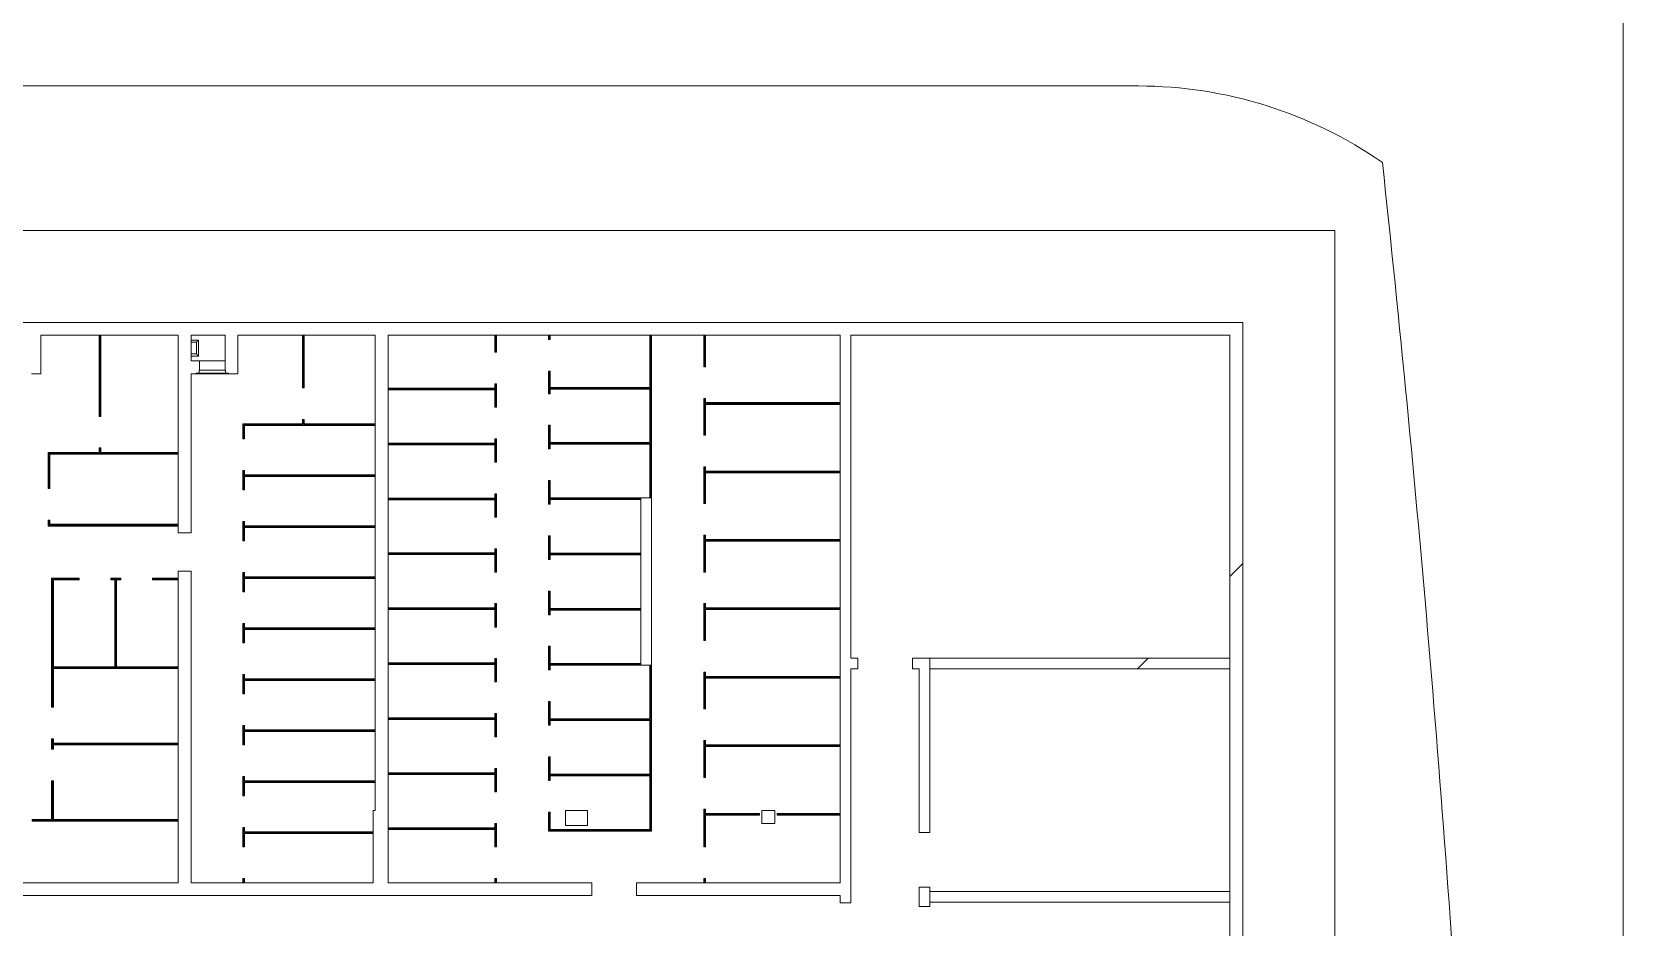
# Model space of a CAD drawing. Extents: x -1132 to 613, y -179 to 712.
# Drawn here: x 472.76 to 502.58, y 53.7 to 70.49 of the extents above; entities that cross this region are included whole.
import ezdxf

# ---------------------------------------------------------------- set-up
doc = ezdxf.new("R2010")
doc.units = 0
doc.layers.get('0').update_dxf_attribs({"lineweight": 13})
doc.layers.add('G-____-TTLB-OTLN', color=7, linetype='Continuous', lineweight=13)
doc.layers.add('G-XREF-____-OTLN', color=7, linetype='Continuous', lineweight=13)

# ---------------------------------------------------------------- blocks, each defined once
blk = doc.blocks.new('Blockreferenz-A0UNPDDG6I')
at = {"layer": 'G-XREF-____-OTLN', "color": 18, "linetype": 'ByBlock', "lineweight": -2, "ltscale": 0.13, "true_color": 0x4c0000}
blk.add_line((419.469, 69.471), (493.496, 69.471), dxfattribs=at)
at = {"layer": 'G-XREF-____-OTLN', "color": 0, "linetype": 'ByBlock', "lineweight": -2, "ltscale": 0.13}
for p, q in [((495.452, 65.036), (418.897, 65.036)), ((495.452, 38.032), (495.452, 65.036)), ((472.928, 64.076), (472.928, 64.796)), ((472.928, 64.796), (475.5, 64.796)), ((474.02, 64.796), (474.02, 63.276)), ((474.036, 64.796), (474.036, 63.276)), ((474.052, 63.276), (474.052, 64.796)), ((475.5, 64.796), (475.5, 61.092)), ((475.74, 64.316), (475.74, 64.796)), ((475.74, 64.796), (476.38, 64.796)), ((476.38, 64.796), (476.38, 64.14)), ((476.62, 64.076), (476.62, 64.796)), ((476.62, 64.796), (479.192, 64.796)), ((477.828, 64.796), (477.828, 63.808)), ((477.844, 63.808), (477.844, 64.796)), ((477.86, 63.808), (477.86, 64.796)), ((479.192, 64.796), (479.192, 59.312)), ((479.432, 60.683), (479.432, 64.796)), ((479.432, 64.796), (485.348, 64.796)), ((481.432, 64.796), (481.432, 64.478)), ((481.448, 64.478), (481.448, 64.796)), ((481.464, 64.478), (481.464, 64.796)), ((482.44, 64.796), (482.44, 64.716)), ((482.456, 64.716), (482.456, 64.796)), ((482.472, 64.716), (482.472, 64.796)), ((484.34, 64.796), (484.34, 63.82)), ((484.356, 61.748), (484.356, 64.796)), ((484.372, 61.748), (484.372, 64.796)), ((485.348, 64.796), (485.348, 64.205)), ((485.348, 64.796), (487.908, 64.796)), ((485.364, 64.205), (485.364, 64.796)), ((485.38, 64.205), (485.38, 64.796)), ((487.908, 64.796), (487.908, 59.668)), ((488.108, 58.744), (488.108, 64.796)), ((488.108, 64.796), (495.212, 64.796)), ((495.212, 64.796), (495.212, 58.744)), ((475.88, 64.706), (475.74, 64.706)), ((475.74, 64.666), (475.84, 64.666)), ((475.84, 64.446), (475.74, 64.446)), ((475.84, 64.666), (475.84, 64.446)), ((475.88, 64.406), (475.88, 64.706)), ((481.432, 64.478), (481.464, 64.478)), ((482.44, 64.716), (482.472, 64.716)), ((475.74, 64.406), (475.88, 64.406)), ((475.9, 64.316), (475.74, 64.316)), ((475.892, 64.084), (475.892, 64.14)), ((475.9, 64.14), (475.9, 64.316)), ((475.9, 64.316), (476.38, 64.316)), ((476.38, 64.14), (475.9, 64.14)), ((476.38, 64.14), (476.388, 64.14)), ((476.388, 64.14), (476.388, 64.084)), ((482.472, 64.124), (482.44, 64.124)), ((482.44, 64.124), (482.44, 63.7)), ((482.456, 63.7), (482.456, 64.124)), ((482.472, 63.82), (482.472, 64.124)), ((485.348, 64.205), (485.38, 64.205)), ((472.752, 64.076), (472.928, 64.076)), ((475.74, 61.092), (475.74, 64.076)), ((475.74, 64.076), (475.836, 64.076)), ((475.836, 64.076), (475.836, 64.084)), ((475.836, 64.084), (475.892, 64.084)), ((476.444, 64.076), (475.836, 64.076)), ((476.388, 64.084), (475.892, 64.084)), ((476.388, 64.084), (476.444, 64.084)), ((476.444, 64.084), (476.444, 64.076)), ((476.444, 64.076), (476.62, 64.076)), ((481.464, 63.886), (481.432, 63.886)), ((481.432, 63.886), (481.432, 63.806)), ((481.448, 63.447), (481.448, 63.886)), ((481.464, 63.447), (481.464, 63.886)), ((477.828, 63.808), (477.86, 63.808)), ((481.432, 63.806), (479.432, 63.806)), ((481.432, 63.79), (479.432, 63.79)), ((479.432, 63.774), (481.432, 63.774)), ((481.432, 63.774), (481.432, 63.79)), ((481.432, 63.774), (481.432, 63.447)), ((482.44, 63.7), (482.472, 63.7)), ((484.34, 63.82), (482.472, 63.82)), ((484.34, 63.804), (482.472, 63.804)), ((482.472, 63.804), (482.472, 63.788)), ((482.472, 63.7), (482.472, 63.788)), ((482.472, 63.788), (484.34, 63.788)), ((484.34, 63.788), (484.34, 63.804)), ((484.34, 63.788), (484.34, 62.784)), ((485.38, 63.613), (485.348, 63.613)), ((485.348, 63.613), (485.348, 62.922)), ((485.364, 62.922), (485.364, 63.613)), ((485.38, 63.533), (485.38, 63.613)), ((487.908, 63.533), (485.38, 63.533)), ((474.02, 63.276), (474.052, 63.276)), ((481.432, 63.447), (481.464, 63.447)), ((487.908, 63.517), (485.38, 63.517)), ((485.38, 63.517), (485.38, 63.501)), ((485.38, 62.922), (485.38, 63.501)), ((485.38, 63.501), (487.908, 63.501)), ((477.828, 63.136), (476.708, 63.136)), ((476.708, 63.136), (476.708, 62.852)), ((476.724, 62.852), (476.724, 63.136)), ((479.192, 63.12), (476.724, 63.12)), ((476.74, 63.12), (476.74, 63.104)), ((476.74, 62.852), (476.74, 63.104)), ((476.74, 63.104), (479.192, 63.104)), ((477.86, 63.216), (477.828, 63.216)), ((477.828, 63.216), (477.828, 63.136)), ((477.828, 63.136), (477.844, 63.136)), ((477.844, 63.136), (477.844, 63.216)), ((477.86, 63.136), (477.86, 63.216)), ((479.192, 63.136), (477.86, 63.136)), ((482.472, 63.108), (482.44, 63.108)), ((482.44, 63.108), (482.44, 62.664)), ((482.456, 62.664), (482.456, 63.108)), ((482.472, 62.784), (482.472, 63.108)), ((474.052, 62.684), (474.02, 62.684)), ((474.02, 62.684), (474.02, 62.596)), ((474.036, 62.684), (474.036, 62.596)), ((474.052, 62.596), (474.052, 62.684)), ((476.708, 62.852), (476.74, 62.852)), ((481.432, 62.775), (479.432, 62.775)), ((481.432, 62.759), (479.432, 62.759)), ((479.432, 62.743), (481.432, 62.743)), ((481.464, 62.855), (481.432, 62.855)), ((481.432, 62.855), (481.432, 62.775)), ((481.432, 62.743), (481.432, 62.759)), ((481.432, 62.743), (481.432, 62.417)), ((481.448, 62.417), (481.448, 62.855)), ((481.464, 62.417), (481.464, 62.855)), ((482.44, 62.664), (482.472, 62.664)), ((484.34, 62.784), (482.472, 62.784)), ((484.34, 62.768), (482.472, 62.768)), ((482.472, 62.768), (482.472, 62.752)), ((482.472, 62.664), (482.472, 62.752)), ((482.472, 62.752), (484.34, 62.752)), ((484.34, 62.752), (484.34, 62.768)), ((484.34, 62.752), (484.34, 61.748)), ((485.348, 62.922), (485.38, 62.922)), ((474.02, 62.596), (473.06, 62.596)), ((473.06, 62.596), (473.06, 61.924)), ((475.5, 62.58), (473.076, 62.58)), ((473.076, 62.58), (473.076, 61.924)), ((473.092, 61.924), (473.092, 62.564)), ((473.092, 62.564), (475.5, 62.564)), ((474.036, 62.596), (474.052, 62.596)), ((475.5, 62.596), (474.052, 62.596)), ((481.432, 62.417), (481.464, 62.417)), ((476.74, 62.26), (476.708, 62.26)), ((476.708, 62.26), (476.708, 61.896)), ((476.724, 61.896), (476.724, 62.26)), ((476.74, 62.18), (476.74, 62.26)), ((479.192, 62.18), (476.74, 62.18)), ((479.192, 62.164), (476.74, 62.164)), ((476.74, 62.164), (476.74, 62.148)), ((476.74, 61.896), (476.74, 62.148)), ((476.74, 62.148), (479.192, 62.148)), ((482.472, 62.072), (482.44, 62.072)), ((482.44, 62.072), (482.44, 61.628)), ((482.456, 61.628), (482.456, 62.072)), ((482.472, 61.748), (482.472, 62.072)), ((485.38, 62.33), (485.348, 62.33)), ((485.348, 62.33), (485.348, 61.639)), ((485.364, 61.639), (485.364, 62.33)), ((485.38, 62.25), (485.38, 62.33)), ((487.908, 62.25), (485.38, 62.25)), ((487.908, 62.234), (485.38, 62.234)), ((485.38, 62.234), (485.38, 62.218)), ((485.38, 61.639), (485.38, 62.218)), ((485.38, 62.218), (487.908, 62.218)), ((473.06, 61.924), (473.092, 61.924)), ((476.708, 61.896), (476.74, 61.896)), ((481.432, 61.745), (479.432, 61.745)), ((481.464, 61.825), (481.432, 61.825)), ((481.432, 61.825), (481.432, 61.745)), ((481.448, 61.387), (481.448, 61.825)), ((481.464, 61.387), (481.464, 61.825)), ((484.172, 61.748), (482.472, 61.748)), ((484.172, 61.748), (484.172, 58.608)), ((484.372, 61.748), (484.172, 61.748)), ((484.372, 58.608), (484.372, 61.748)), ((481.432, 61.729), (479.432, 61.729)), ((479.432, 61.713), (481.432, 61.713)), ((481.432, 61.713), (481.432, 61.729)), ((481.432, 61.713), (481.432, 61.387)), ((482.44, 61.628), (482.472, 61.628)), ((484.172, 61.732), (482.472, 61.732)), ((482.472, 61.732), (482.472, 61.716)), ((482.472, 61.628), (482.472, 61.716)), ((482.472, 61.716), (484.172, 61.716)), ((485.348, 61.639), (485.38, 61.639)), ((473.092, 61.332), (473.06, 61.332)), ((473.06, 61.332), (473.06, 61.22)), ((473.06, 61.22), (475.5, 61.22)), ((473.076, 61.236), (473.076, 61.332)), ((475.5, 61.236), (473.076, 61.236)), ((473.092, 61.252), (473.092, 61.332)), ((475.5, 61.252), (473.092, 61.252)), ((476.74, 61.304), (476.708, 61.304)), ((476.708, 61.304), (476.708, 60.94)), ((476.724, 60.94), (476.724, 61.304)), ((476.74, 61.224), (476.74, 61.304)), ((479.192, 61.224), (476.74, 61.224)), ((479.192, 61.208), (476.74, 61.208)), ((476.74, 61.208), (476.74, 61.192)), ((476.74, 60.94), (476.74, 61.192)), ((476.74, 61.192), (479.192, 61.192)), ((481.432, 61.387), (481.464, 61.387)), ((475.5, 61.092), (475.74, 61.092)), ((476.708, 60.94), (476.74, 60.94)), ((482.472, 61.036), (482.44, 61.036)), ((482.44, 61.036), (482.44, 60.592)), ((482.456, 60.592), (482.456, 61.036)), ((482.472, 60.712), (482.472, 61.036)), ((485.38, 61.047), (485.348, 61.047)), ((485.348, 61.047), (485.348, 60.356)), ((485.364, 60.356), (485.364, 61.047)), ((485.38, 60.967), (485.38, 61.047)), ((487.908, 60.967), (485.38, 60.967)), ((487.908, 60.951), (485.38, 60.951)), ((485.38, 60.951), (485.38, 60.935)), ((485.38, 60.356), (485.38, 60.935)), ((485.38, 60.935), (487.908, 60.935)), ((481.432, 60.715), (479.432, 60.715)), ((481.432, 60.699), (479.432, 60.699)), ((479.432, 60.683), (481.432, 60.683)), ((479.432, 54.532), (479.432, 60.683)), ((481.464, 60.795), (481.432, 60.795)), ((481.432, 60.795), (481.432, 60.715)), ((481.432, 60.683), (481.432, 60.699)), ((481.432, 60.683), (481.432, 60.356)), ((481.448, 60.356), (481.448, 60.795)), ((481.464, 60.356), (481.464, 60.795)), ((482.44, 60.592), (482.472, 60.592)), ((484.172, 60.712), (482.472, 60.712)), ((484.172, 60.696), (482.472, 60.696)), ((482.472, 60.696), (482.472, 60.68)), ((482.472, 60.592), (482.472, 60.68)), ((482.472, 60.68), (484.172, 60.68)), ((475.74, 60.372), (475.5, 60.372)), ((475.5, 60.372), (475.5, 58.564)), ((475.74, 54.532), (475.74, 60.372)), ((476.74, 60.348), (476.708, 60.348)), ((476.708, 60.348), (476.708, 59.984)), ((476.724, 59.984), (476.724, 60.348)), ((476.74, 60.268), (476.74, 60.348)), ((479.192, 60.268), (476.74, 60.268)), ((479.192, 60.252), (476.74, 60.252)), ((476.74, 60.252), (476.74, 60.236)), ((481.432, 60.356), (481.464, 60.356)), ((485.348, 60.356), (485.38, 60.356)), ((495.212, 60.276), (495.452, 60.516)), ((473.642, 60.244), (473.128, 60.244)), ((473.128, 60.244), (473.128, 57.82)), ((473.642, 60.228), (473.144, 60.228)), ((473.144, 60.228), (473.144, 57.82)), ((473.16, 58.58), (473.16, 60.212)), ((473.16, 60.212), (473.642, 60.212)), ((473.642, 60.212), (473.642, 60.244)), ((474.426, 60.244), (474.234, 60.244)), ((474.234, 60.244), (474.234, 60.212)), ((474.426, 60.228), (474.234, 60.228)), ((474.234, 60.212), (474.314, 60.212)), ((474.314, 60.212), (474.314, 58.58)), ((474.346, 60.212), (474.33, 60.212)), ((474.33, 60.212), (474.33, 58.58)), ((474.346, 58.58), (474.346, 60.212)), ((474.346, 60.212), (474.426, 60.212)), ((474.426, 60.212), (474.426, 60.244)), ((475.5, 60.244), (475.018, 60.244)), ((475.018, 60.244), (475.018, 60.212)), ((475.5, 60.228), (475.018, 60.228)), ((475.018, 60.212), (475.5, 60.212)), ((476.708, 59.984), (476.74, 59.984)), ((476.74, 59.984), (476.74, 60.236)), ((476.74, 60.236), (479.192, 60.236)), ((482.472, 60), (482.44, 60)), ((482.44, 60), (482.44, 59.556)), ((482.456, 59.556), (482.456, 60)), ((482.472, 59.676), (482.472, 60)), ((481.432, 59.684), (479.432, 59.684)), ((481.432, 59.668), (479.432, 59.668)), ((479.432, 59.652), (481.432, 59.652)), ((481.464, 59.764), (481.432, 59.764)), ((481.432, 59.764), (481.432, 59.684)), ((481.432, 59.652), (481.432, 59.668)), ((481.432, 59.652), (481.432, 59.326)), ((481.448, 59.326), (481.448, 59.764)), ((481.464, 59.326), (481.464, 59.764)), ((484.172, 59.676), (482.472, 59.676)), ((484.172, 59.66), (482.472, 59.66)), ((482.472, 59.66), (482.472, 59.644)), ((485.38, 59.764), (485.348, 59.764)), ((485.348, 59.764), (485.348, 59.073)), ((485.364, 59.073), (485.364, 59.764)), ((485.38, 59.684), (485.38, 59.764)), ((487.908, 59.684), (485.38, 59.684)), ((487.908, 59.668), (485.38, 59.668)), ((485.38, 59.668), (485.38, 59.652)), ((485.38, 59.073), (485.38, 59.652)), ((485.38, 59.652), (487.908, 59.652)), ((487.908, 59.668), (487.908, 55.831)), ((476.74, 59.392), (476.708, 59.392)), ((476.708, 59.392), (476.708, 59.028)), ((476.724, 59.028), (476.724, 59.392)), ((476.74, 59.312), (476.74, 59.392)), ((482.44, 59.556), (482.472, 59.556)), ((482.472, 59.556), (482.472, 59.644)), ((482.472, 59.644), (484.172, 59.644)), ((479.192, 59.312), (476.74, 59.312)), ((479.192, 59.296), (476.74, 59.296)), ((476.74, 59.296), (476.74, 59.28)), ((476.74, 59.028), (476.74, 59.28)), ((476.74, 59.28), (479.192, 59.28)), ((479.192, 59.312), (479.192, 55.884)), ((481.432, 59.326), (481.464, 59.326)), ((485.348, 59.073), (485.38, 59.073)), ((476.708, 59.028), (476.74, 59.028)), ((482.472, 58.964), (482.44, 58.964)), ((482.44, 58.964), (482.44, 58.52)), ((482.456, 58.52), (482.456, 58.964)), ((482.472, 58.64), (482.472, 58.964)), ((474.314, 58.58), (473.16, 58.58)), ((473.16, 58.564), (473.16, 58.58)), ((475.5, 58.564), (473.16, 58.564)), ((473.16, 57.82), (473.16, 58.548)), ((473.16, 58.548), (475.5, 58.548)), ((474.33, 58.58), (474.314, 58.58)), ((475.5, 58.58), (474.346, 58.58)), ((475.5, 58.564), (475.5, 54.532)), ((481.432, 58.654), (479.432, 58.654)), ((481.432, 58.638), (479.432, 58.638)), ((479.432, 58.622), (481.432, 58.622)), ((481.464, 58.734), (481.432, 58.734)), ((481.432, 58.734), (481.432, 58.654)), ((481.432, 58.622), (481.432, 58.638)), ((481.432, 58.622), (481.432, 58.295)), ((481.448, 58.295), (481.448, 58.734)), ((481.464, 58.295), (481.464, 58.734)), ((482.44, 58.52), (482.472, 58.52)), ((484.172, 58.64), (482.472, 58.64)), ((484.172, 58.624), (482.472, 58.624)), ((482.472, 58.624), (482.472, 58.608)), ((482.472, 58.52), (482.472, 58.608)), ((482.472, 58.608), (484.172, 58.608)), ((484.172, 58.608), (484.372, 58.608)), ((484.34, 58.608), (484.34, 57.604)), ((484.356, 55.516), (484.356, 58.608)), ((484.372, 55.5), (484.372, 58.608)), ((485.38, 58.481), (485.348, 58.481)), ((485.348, 58.481), (485.348, 57.79)), ((485.364, 57.79), (485.364, 58.481)), ((485.38, 58.401), (485.38, 58.481)), ((488.236, 58.744), (488.108, 58.744)), ((488.108, 54.152), (488.108, 58.544)), ((488.108, 58.544), (488.236, 58.544)), ((488.236, 58.544), (488.236, 58.744)), ((495.212, 58.744), (489.26, 58.744)), ((489.26, 58.744), (489.26, 58.544)), ((489.26, 58.544), (489.388, 58.544)), ((489.388, 58.544), (489.388, 55.472)), ((489.588, 58.544), (489.588, 58.744)), ((489.588, 55.472), (489.588, 58.544)), ((489.588, 58.544), (495.212, 58.544)), ((493.48, 58.544), (493.68, 58.744)), ((495.212, 58.544), (495.212, 58.744)), ((495.212, 58.544), (495.212, 54.368)), ((476.74, 58.436), (476.708, 58.436)), ((476.708, 58.436), (476.708, 58.072)), ((476.724, 58.072), (476.724, 58.436)), ((476.74, 58.356), (476.74, 58.436)), ((479.192, 58.356), (476.74, 58.356)), ((479.192, 58.34), (476.74, 58.34)), ((476.74, 58.34), (476.74, 58.324)), ((476.74, 58.072), (476.74, 58.324)), ((476.74, 58.324), (479.192, 58.324)), ((481.432, 58.295), (481.464, 58.295)), ((487.908, 58.401), (485.38, 58.401)), ((487.908, 58.385), (485.38, 58.385)), ((485.38, 58.385), (485.38, 58.369)), ((485.38, 57.79), (485.38, 58.369)), ((485.38, 58.369), (487.908, 58.369)), ((476.708, 58.072), (476.74, 58.072)), ((482.472, 57.928), (482.44, 57.928)), ((482.44, 57.928), (482.44, 57.484)), ((482.456, 57.484), (482.456, 57.928)), ((482.472, 57.604), (482.472, 57.928)), ((473.128, 57.82), (473.16, 57.82)), ((481.432, 57.623), (479.432, 57.623)), ((481.432, 57.607), (479.432, 57.607)), ((479.432, 57.591), (481.432, 57.591)), ((481.464, 57.703), (481.432, 57.703)), ((481.432, 57.703), (481.432, 57.623)), ((481.432, 57.591), (481.432, 57.607)), ((481.432, 57.591), (481.432, 57.265)), ((481.448, 57.265), (481.448, 57.703)), ((481.464, 57.265), (481.464, 57.703)), ((484.34, 57.604), (482.472, 57.604)), ((484.34, 57.588), (482.472, 57.588)), ((482.472, 57.588), (482.472, 57.572)), ((482.472, 57.484), (482.472, 57.572)), ((482.472, 57.572), (484.34, 57.572)), ((484.34, 57.572), (484.34, 57.588)), ((484.34, 57.572), (484.34, 56.568)), ((485.348, 57.79), (485.38, 57.79)), ((476.74, 57.48), (476.708, 57.48)), ((476.708, 57.48), (476.708, 57.116)), ((476.724, 57.116), (476.724, 57.48)), ((476.74, 57.4), (476.74, 57.48)), ((479.192, 57.4), (476.74, 57.4)), ((479.192, 57.384), (476.74, 57.384)), ((476.74, 57.384), (476.74, 57.368)), ((476.74, 57.116), (476.74, 57.368)), ((476.74, 57.368), (479.192, 57.368)), ((481.432, 57.265), (481.464, 57.265)), ((482.44, 57.484), (482.472, 57.484)), ((473.16, 57.228), (473.128, 57.228)), ((473.128, 57.228), (473.128, 57.036)), ((473.128, 57.036), (473.16, 57.036)), ((473.144, 57.036), (473.144, 57.228)), ((473.16, 57.148), (473.16, 57.228)), ((475.5, 57.148), (473.16, 57.148)), ((473.16, 57.132), (473.16, 57.148)), ((475.5, 57.132), (473.16, 57.132)), ((473.16, 57.036), (473.16, 57.116)), ((473.16, 57.116), (475.5, 57.116)), ((476.708, 57.116), (476.74, 57.116)), ((485.38, 57.198), (485.348, 57.198)), ((485.348, 57.198), (485.348, 56.503)), ((485.364, 56.503), (485.364, 57.198)), ((485.38, 57.118), (485.38, 57.198)), ((487.908, 57.118), (485.38, 57.118)), ((487.908, 57.102), (485.38, 57.102)), ((485.38, 57.102), (485.38, 57.086)), ((485.38, 56.503), (485.38, 57.086)), ((485.38, 57.086), (487.908, 57.086)), ((481.464, 56.673), (481.432, 56.673)), ((481.432, 56.673), (481.432, 56.593)), ((481.448, 56.235), (481.448, 56.673)), ((481.464, 56.235), (481.464, 56.673)), ((482.472, 56.892), (482.44, 56.892)), ((482.44, 56.892), (482.44, 56.448)), ((482.456, 56.448), (482.456, 56.892)), ((482.472, 56.568), (482.472, 56.892)), ((473.16, 56.444), (473.128, 56.444)), ((473.128, 56.444), (473.128, 55.716)), ((473.144, 55.716), (473.144, 56.444)), ((473.16, 55.716), (473.16, 56.444)), ((476.74, 56.524), (476.708, 56.524)), ((476.708, 56.524), (476.708, 56.16)), ((476.724, 56.16), (476.724, 56.524)), ((476.74, 56.444), (476.74, 56.524)), ((479.192, 56.444), (476.74, 56.444)), ((479.192, 56.428), (476.74, 56.428)), ((476.74, 56.428), (476.74, 56.412)), ((476.74, 56.16), (476.74, 56.412)), ((476.74, 56.412), (479.192, 56.412)), ((481.432, 56.593), (479.432, 56.593)), ((481.432, 56.577), (479.432, 56.577)), ((479.432, 56.561), (481.432, 56.561)), ((481.432, 56.561), (481.432, 56.577)), ((481.432, 56.561), (481.432, 56.235)), ((482.44, 56.448), (482.472, 56.448)), ((484.34, 56.568), (482.472, 56.568)), ((484.34, 56.552), (482.472, 56.552)), ((482.472, 56.552), (482.472, 56.536)), ((482.472, 56.448), (482.472, 56.536)), ((482.472, 56.536), (484.34, 56.536)), ((484.34, 56.536), (484.34, 56.552)), ((484.34, 56.536), (484.34, 55.532)), ((485.348, 56.503), (485.38, 56.503)), ((476.708, 56.16), (476.74, 56.16)), ((481.432, 56.235), (481.464, 56.235)), ((479.192, 55.884), (479.152, 55.884)), ((479.152, 55.884), (479.152, 54.532)), ((482.472, 55.856), (482.44, 55.856)), ((482.44, 55.856), (482.44, 55.5)), ((482.456, 55.856), (482.456, 55.516)), ((482.472, 55.532), (482.472, 55.856)), ((482.76, 55.884), (482.76, 55.604)), ((483.168, 55.884), (482.76, 55.884)), ((483.168, 55.604), (483.168, 55.884)), ((485.38, 55.911), (485.348, 55.911)), ((485.348, 55.911), (485.348, 55.204)), ((485.364, 55.204), (485.364, 55.911)), ((485.38, 55.831), (485.38, 55.911)), ((486.392, 55.831), (485.38, 55.831)), ((486.392, 55.815), (485.38, 55.815)), ((485.38, 55.815), (485.38, 55.799)), ((485.38, 55.204), (485.38, 55.799)), ((485.38, 55.799), (486.392, 55.799)), ((486.392, 55.799), (486.392, 55.831)), ((486.68, 55.884), (486.44, 55.884)), ((486.44, 55.884), (486.44, 55.644)), ((486.68, 55.644), (486.68, 55.884)), ((487.908, 55.831), (486.728, 55.831)), ((486.728, 55.831), (486.728, 55.799)), ((487.908, 55.815), (486.728, 55.815)), ((486.728, 55.799), (487.908, 55.799)), ((487.908, 55.831), (487.908, 54.532)), ((473.128, 55.716), (472.76, 55.716)), ((472.76, 55.716), (472.76, 55.684)), ((475.5, 55.7), (472.76, 55.7)), ((472.76, 55.684), (475.5, 55.684)), ((473.16, 55.716), (473.144, 55.716)), ((475.5, 55.716), (473.16, 55.716)), ((476.74, 55.568), (476.708, 55.568)), ((476.708, 55.568), (476.708, 55.204)), ((476.724, 55.204), (476.724, 55.568)), ((476.74, 55.488), (476.74, 55.568)), ((479.152, 55.488), (476.74, 55.488)), ((481.432, 55.563), (479.432, 55.563)), ((481.432, 55.547), (479.432, 55.547)), ((479.432, 55.531), (481.432, 55.531)), ((481.464, 55.643), (481.432, 55.643)), ((481.432, 55.643), (481.432, 55.563)), ((481.432, 55.531), (481.432, 55.547)), ((481.432, 55.531), (481.432, 55.204)), ((481.448, 55.204), (481.448, 55.643)), ((481.464, 55.204), (481.464, 55.643)), ((482.44, 55.5), (484.372, 55.5)), ((482.456, 55.516), (484.356, 55.516)), ((484.34, 55.532), (482.472, 55.532)), ((482.76, 55.604), (483.168, 55.604)), ((486.44, 55.644), (486.68, 55.644)), ((476.708, 55.204), (476.74, 55.204)), ((479.152, 55.472), (476.74, 55.472)), ((476.74, 55.472), (476.74, 55.456)), ((476.74, 55.204), (476.74, 55.456)), ((476.74, 55.456), (479.152, 55.456)), ((481.432, 55.204), (481.464, 55.204)), ((485.348, 55.204), (485.38, 55.204)), ((489.388, 55.472), (489.588, 55.472)), ((476.74, 54.612), (476.708, 54.612)), ((476.708, 54.612), (476.708, 54.532)), ((476.724, 54.532), (476.724, 54.612)), ((476.74, 54.532), (476.74, 54.612)), ((481.464, 54.612), (481.432, 54.612)), ((481.432, 54.612), (481.432, 54.532)), ((481.448, 54.532), (481.448, 54.612)), ((481.464, 54.532), (481.464, 54.612)), ((485.38, 54.612), (485.348, 54.612)), ((485.348, 54.612), (485.348, 54.532)), ((485.364, 54.532), (485.364, 54.612)), ((485.38, 54.532), (485.38, 54.612)), ((467.144, 54.292), (483.25, 54.292)), ((475.5, 54.532), (472.088, 54.532)), ((479.152, 54.532), (475.74, 54.532)), ((483.25, 54.532), (479.432, 54.532)), ((483.25, 54.292), (483.25, 54.532)), ((487.908, 54.532), (484.09, 54.532)), ((484.09, 54.532), (484.09, 54.292)), ((484.09, 54.292), (487.908, 54.292)), ((487.908, 54.292), (487.908, 54.152)), ((489.588, 54.448), (489.388, 54.448)), ((489.388, 54.448), (489.388, 54.088)), ((489.588, 54.368), (489.588, 54.448)), ((489.588, 54.368), (489.588, 54.168)), ((495.212, 54.368), (489.588, 54.368)), ((495.212, 54.168), (495.212, 54.368)), ((487.908, 54.152), (488.108, 54.152)), ((489.388, 54.088), (489.588, 54.088)), ((489.588, 54.088), (489.588, 54.168)), ((489.588, 54.168), (495.212, 54.168)), ((495.212, 54.168), (495.212, 48.888))]:
    blk.add_line(p, q, dxfattribs=at)
at = {"layer": 'G-XREF-____-OTLN', "color": 18, "linetype": 'ByBlock', "lineweight": -2, "ltscale": 0.13, "true_color": 0x4c0000}
for centre, major_axis, end_param in [((493.496, 61.471), (4.572, 6.565), 0.608311), ((108.758, 25.977), (390.844, 23.924), 0.046482)]:
    blk.add_ellipse(centre, major_axis=major_axis, ratio=1, start_param=0, end_param=end_param, dxfattribs=at)
at = {"layer": 'G-XREF-____-OTLN', "color": 0, "linetype": 'ByBlock', "lineweight": -2, "ltscale": 0.13}
for points in [[(475.84, 64.666), (475.84, 64.666), (475.841, 64.666), (475.842, 64.668), (475.843, 64.669), (475.844, 64.67), (475.845, 64.671), (475.846, 64.672), (475.848, 64.674), (475.85, 64.676), (475.851, 64.677), (475.853, 64.678), (475.854, 64.68), (475.855, 64.681), (475.856, 64.682), (475.858, 64.683), (475.859, 64.685), (475.86, 64.686), (475.862, 64.687), (475.863, 64.689), (475.864, 64.69), (475.866, 64.691), (475.867, 64.693), (475.868, 64.694), (475.869, 64.695), (475.87, 64.696), (475.871, 64.697), (475.873, 64.699), (475.874, 64.7), (475.875, 64.701), (475.877, 64.702), (475.878, 64.703), (475.879, 64.705), (475.88, 64.706), (475.88, 64.706), (475.88, 64.706)], [(475.84, 64.446), (475.84, 64.446), (475.841, 64.446), (475.842, 64.445), (475.843, 64.443), (475.844, 64.442), (475.845, 64.441), (475.846, 64.44), (475.848, 64.438), (475.85, 64.436), (475.851, 64.435), (475.853, 64.434), (475.854, 64.433), (475.855, 64.431), (475.856, 64.43), (475.858, 64.429), (475.859, 64.427), (475.86, 64.426), (475.862, 64.425), (475.863, 64.423), (475.864, 64.422), (475.866, 64.421), (475.867, 64.42), (475.868, 64.418), (475.869, 64.417), (475.87, 64.416), (475.871, 64.415), (475.873, 64.414), (475.874, 64.412), (475.875, 64.411), (475.877, 64.41), (475.878, 64.409), (475.879, 64.408), (475.88, 64.406), (475.88, 64.406), (475.88, 64.406)]]:
    blk.add_open_spline(points, degree=3, knots=[0, 0, 0, 0, 0.083333, 0.125, 0.166667, 0.208333, 0.229167, 0.25, 0.291667, 0.333333, 0.354167, 0.375, 0.395833, 0.416667, 0.4375, 0.458333, 0.479167, 0.5, 0.520833, 0.541667, 0.5625, 0.583333, 0.604167, 0.625, 0.645833, 0.666667, 0.6875, 0.708333, 0.75, 0.770833, 0.791667, 0.833333, 0.875, 0.916667, 1, 1, 1, 1], dxfattribs=at)

msp = doc.modelspace()

# ---------------------------------------------------------------- linework, layer by layer
at = {"color": 1, "ltscale": 0.13, "true_color": 0xff0000}
msp.add_lwpolyline([(448.403, 66.76), (497.178, 66.76), (497.178, 37.744), (448.403, 37.744), (448.403, 66.76)], dxfattribs=at)
at = {"layer": 'G-____-TTLB-OTLN', "ltscale": 0.13}
msp.add_line((502.581, 11.861), (502.581, 81.861), dxfattribs=at)

# ---------------------------------------------------------------- block references
at = {"ltscale": 0.13}
msp.add_blockref('Blockreferenz-A0UNPDDG6I', (0, 0), dxfattribs=at)

doc.saveas('drawing.dxf')
